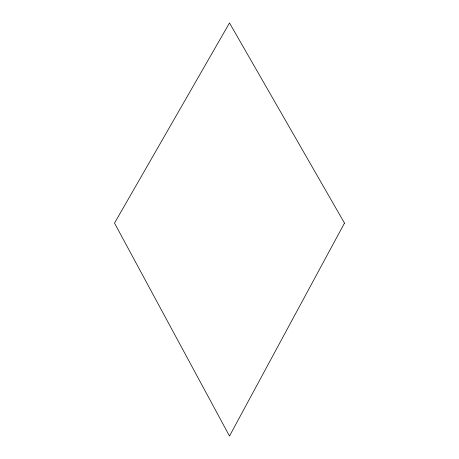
<?xml version="1.0" encoding="UTF-8"?>
<svg xmlns="http://www.w3.org/2000/svg" width="459" height="459" viewBox="0 0 459 459"><rect width="100%" height="100%" fill="white"/><g stroke="black" fill="none" stroke-linecap="round" stroke-linejoin="round"><path stroke-width="0.69" d="M344.485 223.108L229.5 436.05L114.515 223.108L229.5 22.95L344.485 223.108"/></g></svg>
